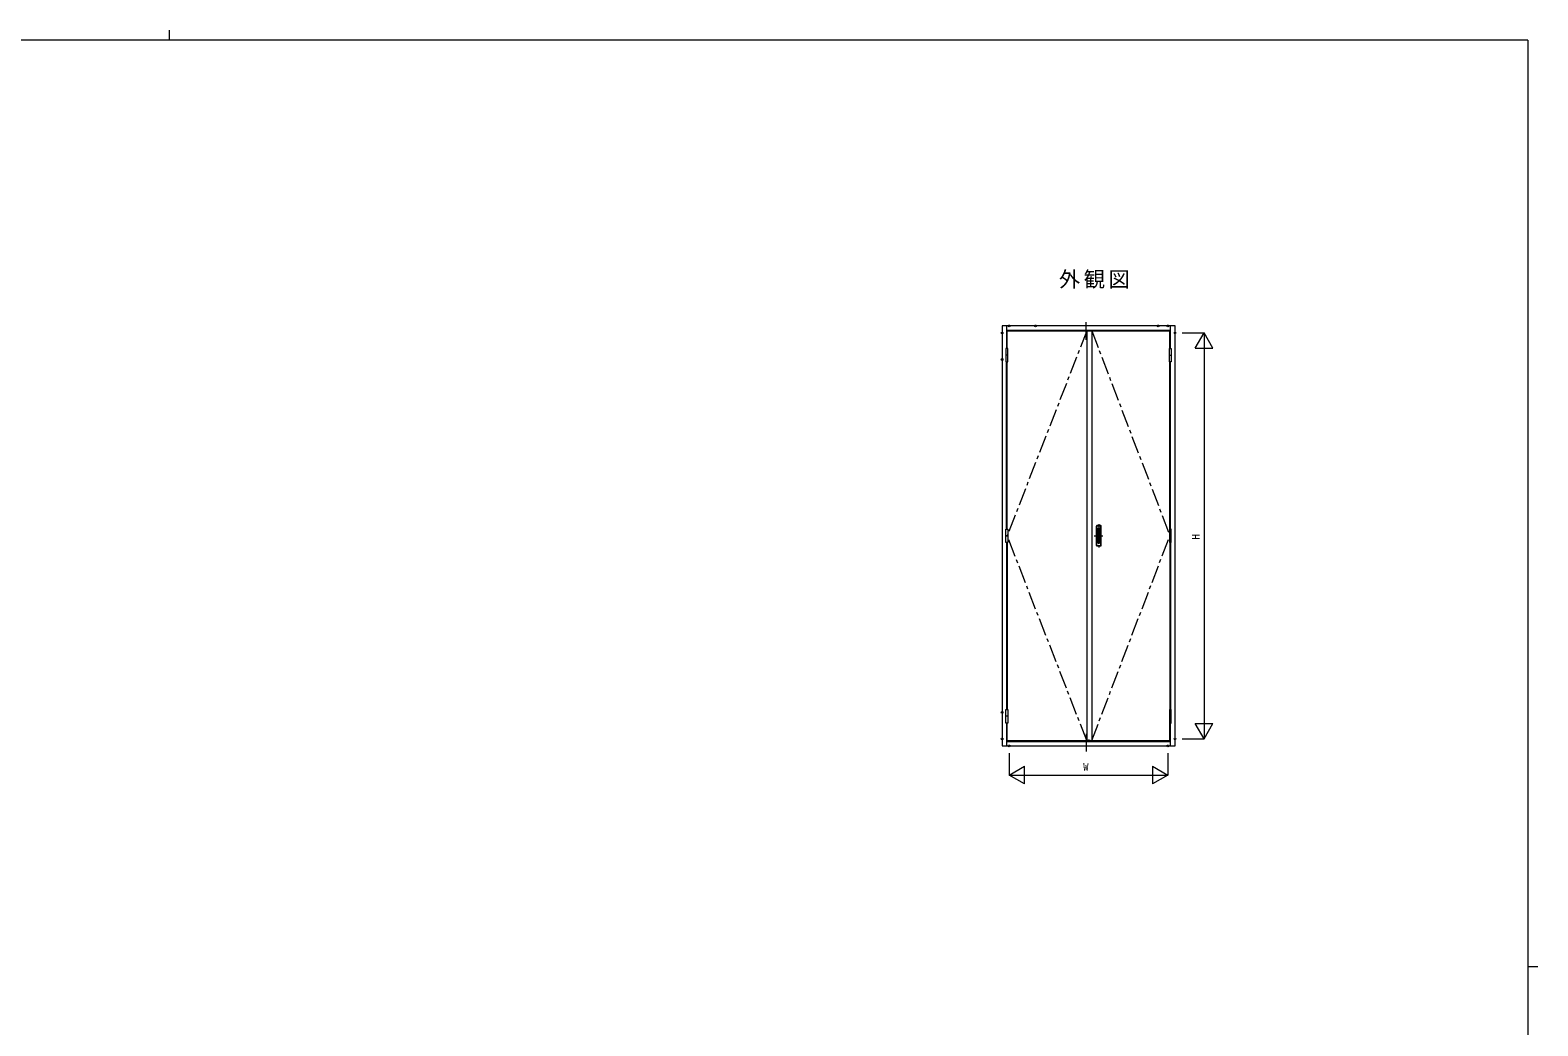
# Model space of a CAD drawing. Units: millimetres on the paper. Extents: x -420 to 373, y -297 to 267.
# Drawn here: x -72.1 to 355.1, y -14.9 to 267.2 of the extents above; entities that cross this region are included whole.
import ezdxf
from ezdxf.enums import TextEntityAlignment as Align

# ---------------------------------------------------------------- set-up
doc = ezdxf.new("R2010")
doc.units = ezdxf.units.MM
doc.header["$PDMODE"] = 32
doc.header["$PDSIZE"] = 0.5
doc.linetypes.add('CHAIN1', pattern=[8, 5, -1, 1, -1])
for name, color, linetype, lineweight in [('0-5_YSS_K', 7, 'Continuous', 9), ('0-7_YKK_D', 2, 'Continuous', 9), ('0-8_YKK_A1', 4, 'Continuous', 9), ('0-9_YKK_A2', 3, 'Continuous', 9)]:
    doc.layers.add(name, color=color, linetype=linetype, lineweight=lineweight)
doc.layers.add('0-6_YKK_13', color=3, linetype='Continuous')
doc.styles.add('ＭＳ ゴシック', font='')
doc.styles.get('ＭＳ ゴシック').set_extended_font_data('MS Gothic')

msp = doc.modelspace()

# ---------------------------------------------------------------- linework, layer by layer
at = {"layer": '0-5_YSS_K'}
for p, q in [((-32.686, 267.2), (-32.686, 264.4)), ((352.3, 264.4), (-417.7, 264.4)), ((352.3, 264.4), (352.3, -260.6)), ((352.3, 1.9), (355.1, 1.9))]:
    msp.add_line(p, q, dxfattribs=at)
at = {"layer": '0-7_YKK_D'}
for p, q in [((254.3, 181.4), (260.55, 181.4)), ((258.05, 177.07), (260.55, 181.4)), ((260.55, 181.4), (260.55, 66.4)), ((263.05, 177.07), (260.55, 181.4)), ((258.05, 177.07), (263.05, 177.07)), ((258.05, 70.73), (263.05, 70.73)), ((260.55, 66.4), (258.05, 70.73)), ((260.55, 66.4), (263.05, 70.73)), ((254.3, 66.4), (260.55, 66.4)), ((205.3, 62.4), (205.3, 56.15)), ((205.3, 56.15), (250.3, 56.15)), ((209.63, 53.65), (209.63, 58.65)), ((245.97, 58.65), (250.3, 56.15)), ((245.97, 58.65), (245.97, 53.65))]:
    msp.add_line(p, q, dxfattribs=at)
for points in [[(250.3, 62.4), (250.3, 56.15), (245.97, 53.65)], [(209.63, 53.65), (205.3, 56.15), (209.63, 58.65)]]:
    msp.add_lwpolyline(points, dxfattribs=at)
at = {"layer": '0-8_YKK_A1', "linetype": 'CHAIN1'}
for p, q in [((227.115, 179.466), (227.115, 184.858)), ((227.31, 182), (204.75, 123.95)), ((228.71, 182), (250.85, 123.95)), ((227.31, 65.9), (204.75, 123.95)), ((228.71, 65.9), (250.85, 123.95)), ((227.115, 67.834), (227.115, 62.639))]:
    msp.add_line(p, q, dxfattribs=at)
at = {"layer": '0-8_YKK_A1'}
for p, q in [((252.3, 183.4), (203.3, 183.4)), ((203.3, 183.4), (203.3, 64.4)), ((204.55, 183.4), (204.55, 177)), ((251.05, 182.15), (204.55, 182.15)), ((204.75, 182), (250.85, 182)), ((204.75, 177), (204.75, 182)), ((227.31, 182), (227.31, 65.9)), ((228.71, 182), (228.71, 65.9)), ((250.85, 177), (250.85, 182)), ((251.05, 177), (251.05, 183.4)), ((252.3, 64.4), (252.3, 183.4)), ((204.55, 125.85), (204.55, 173.2)), ((204.75, 125.85), (204.75, 173.2)), ((250.85, 125.85), (250.85, 173.2)), ((251.05, 125.85), (251.05, 173.2)), ((204.55, 122.05), (204.55, 74.7)), ((204.75, 122.05), (204.75, 74.7)), ((250.85, 122.05), (250.85, 74.7)), ((251.05, 122.05), (251.05, 74.7)), ((204.55, 70.9), (204.55, 64.4)), ((204.75, 65.9), (204.75, 70.9)), ((250.85, 65.9), (250.85, 70.9)), ((251.05, 64.4), (251.05, 70.9)), ((203.3, 64.4), (252.3, 64.4)), ((204.55, 65.65), (251.05, 65.65)), ((204.75, 65.9), (250.85, 65.9))]:
    msp.add_line(p, q, dxfattribs=at)
for p in [(203.3, 181.4), (205.3, 183.4), (212.8, 183.4), (247.55, 183.4), (250.3, 183.4), (252.3, 181.4), (203.3, 66.4), (205.3, 64.4), (227.65, 65.9), (227.95, 65.9), (250.3, 64.4), (252.3, 66.4)]:
    msp.add_point(p, dxfattribs=at)
at = {"layer": '0-9_YKK_A2'}
for p, q in [((204.9, 177), (204.4, 177)), ((204.4, 177), (204.4, 173.2)), ((204.9, 173.2), (204.9, 177)), ((250.7, 177), (251.2, 177)), ((250.7, 173.2), (250.7, 177)), ((251.2, 177), (251.2, 173.2)), ((204.9, 175.1), (204.4, 175.1)), ((204.4, 173.2), (204.9, 173.2)), ((250.7, 175.1), (251.2, 175.1)), ((251.2, 173.2), (250.7, 173.2)), ((204.4, 125.85), (204.9, 125.85)), ((204.4, 122.05), (204.4, 125.85)), ((204.9, 123.95), (204.4, 123.95)), ((204.9, 125.85), (204.9, 122.05)), ((230.025, 126.726), (230.025, 121.176)), ((230.1, 121.201), (230.1, 126.701)), ((231.275, 126.826), (230.125, 126.826)), ((230.15, 126.751), (231.25, 126.751)), ((230.3, 126.101), (230.3, 123.101)), ((230.3, 126.101), (231.1, 126.101)), ((231.1, 126.101), (231.1, 123.101)), ((231.3, 121.201), (231.3, 126.701)), ((231.375, 121.176), (231.375, 126.726)), ((251.2, 125.85), (250.7, 125.85)), ((250.7, 125.85), (250.7, 122.05)), ((250.7, 123.95), (251.2, 123.95)), ((204.9, 122.05), (204.4, 122.05)), ((230.125, 121.076), (231.275, 121.076)), ((230.15, 121.151), (231.25, 121.151)), ((230.875, 122.551), (230.525, 122.551)), ((230.875, 122.501), (230.525, 122.501)), ((230.525, 122.051), (230.875, 122.051)), ((230.525, 122.001), (230.875, 122.001)), ((204.4, 70.9), (204.4, 74.7)), ((204.4, 74.7), (204.9, 74.7)), ((204.9, 72.8), (204.4, 72.8)), ((204.9, 74.7), (204.9, 70.9)), ((250.7, 74.7), (250.7, 70.9)), ((251.2, 74.7), (250.7, 74.7)), ((250.7, 72.8), (251.2, 72.8)), ((251.2, 70.9), (251.2, 74.7)), ((204.9, 70.9), (204.4, 70.9)), ((250.7, 70.9), (251.2, 70.9))]:
    msp.add_line(p, q, dxfattribs=at)
at = {"layer": '0-9_YKK_A2', "linetype": 'CHAIN1'}
for p, q in [((229.442, 123.951), (231.876, 123.951)), ((230.7, 127.269), (230.7, 120.631))]:
    msp.add_line(p, q, dxfattribs=at)
at = {"layer": '0-9_YKK_A2'}
msp.add_lwpolyline([(250.7, 122.05), (251.2, 122.05), (251.2, 125.85)], dxfattribs=at)
msp.add_circle((230.7, 121.788), 0.0875, dxfattribs=at)
for centre, radius, start, end in [((230.125, 126.726), 0.1, 90, 180), ((230.15, 126.701), 0.05, 90, 180), ((231.25, 126.701), 0.05, 0, 90), ((231.275, 126.726), 0.1, 0, 90), ((230.125, 121.176), 0.1, 180, 270), ((230.15, 121.201), 0.05, 180, 270), ((230.525, 122.276), 0.275, 90, 270), ((230.7, 123.101), 0.4, 180, 0), ((230.525, 122.276), 0.225, 90, 270), ((230.875, 122.276), 0.275, 270, 90), ((230.875, 122.276), 0.225, 270, 90), ((231.25, 121.201), 0.05, 270, 0), ((231.275, 121.176), 0.1, 270, 0)]:
    msp.add_arc(centre, radius, start, end, dxfattribs=at)
for p in [(203.3, 173.9), (203.3, 73.9)]:
    msp.add_point(p, dxfattribs=at)

# ---------------------------------------------------------------- texts
at = {"layer": '0-6_YKK_13', "insert": (219.438, 193.953), "char_height": 4.399, "attachment_point": 7, "style": 'ＭＳ ゴシック'}
msp.add_mtext('\\T1.17;外観図', dxfattribs=at)
at = {"layer": '0-7_YKK_D', "color": 7, "style": 'ＭＳ ゴシック'}
msp.add_text('H', height=2.199, rotation=90, dxfattribs=at).set_placement((259.95, 122.9), align=Align.BOTTOM_LEFT)
msp.add_text('W', height=2.199, dxfattribs=at).set_placement((226.3, 56.75), align=Align.BOTTOM_LEFT)

doc.saveas('drawing.dxf')
